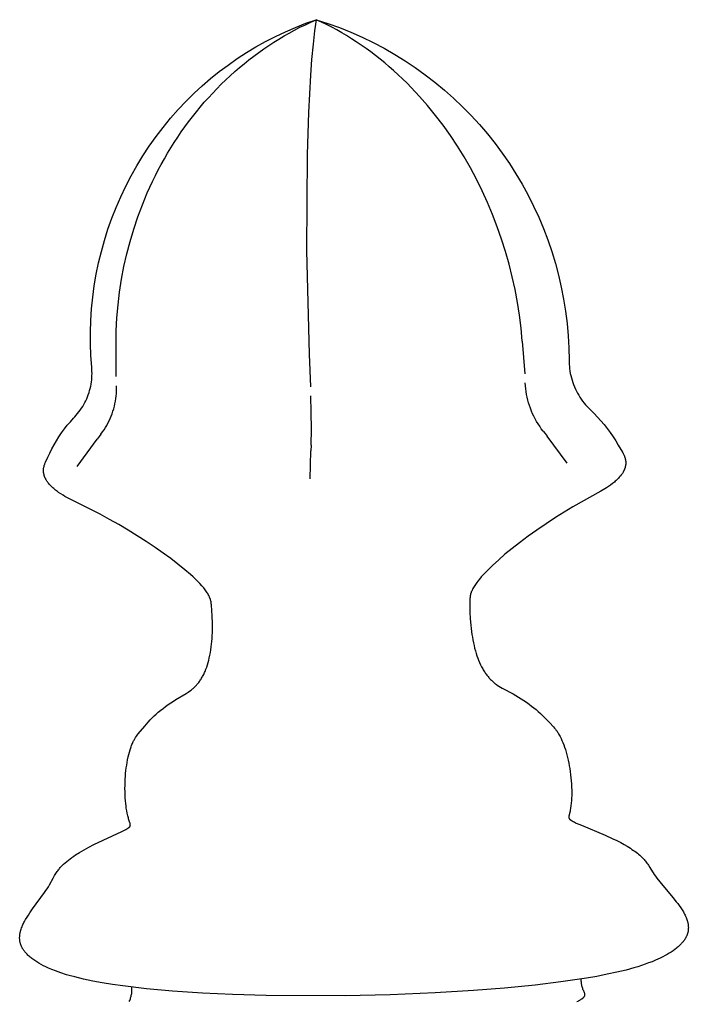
# Model space of a CAD drawing. Header units: millimetres. Extents: x -1519 to 3497, y -297 to 3208.
# Drawn here: x -815.8 to -743.7, y 1035.4 to 1141.3 of the extents above; entities that cross this region are included whole.
import ezdxf

# ---------------------------------------------------------------- set-up
doc = ezdxf.new("R2010")
doc.units = ezdxf.units.MM
doc.header["$MEASUREMENT"] = 0
doc.layers.add('Utwórz2D linie widoczne', color=7, linetype='Continuous', true_color=0x000000)

msp = doc.modelspace()

# ---------------------------------------------------------------- linework, layer by layer
at = {"layer": 'Utwórz2D linie widoczne'}
for p, q in [((-785.03, 1140.73), (-784.45, 1141.01)), ((-784.98, 1140.88), (-783.85, 1141.27)), ((-784.45, 1141.01), (-783.85, 1141.27)), ((-783.85, 1141.27), (-784.04, 1140.05)), ((-783.85, 1141.27), (-782.59, 1140.87)), ((-783.29, 1141.01), (-783.85, 1141.27)), ((-782.74, 1140.74), (-783.29, 1141.01)), ((-788.26, 1139.46), (-787.18, 1139.97)), ((-787.18, 1139.97), (-786.09, 1140.44)), ((-786.76, 1139.83), (-786.19, 1140.15)), ((-786.19, 1140.15), (-785.61, 1140.45)), ((-786.09, 1140.44), (-784.98, 1140.88)), ((-785.61, 1140.45), (-785.03, 1140.73)), ((-784.04, 1140.05), (-784.2, 1138.63)), ((-782.19, 1140.46), (-782.74, 1140.74)), ((-782.59, 1140.87), (-781.35, 1140.41)), ((-781.65, 1140.17), (-782.19, 1140.46)), ((-781.11, 1139.86), (-781.65, 1140.17)), ((-781.35, 1140.41), (-780.12, 1139.92)), ((-780.12, 1139.92), (-778.91, 1139.39)), ((-790.36, 1138.33), (-789.32, 1138.91)), ((-789.32, 1138.91), (-788.26, 1139.46)), ((-788.43, 1138.84), (-787.88, 1139.18)), ((-787.88, 1139.18), (-787.32, 1139.51)), ((-787.32, 1139.51), (-786.76, 1139.83)), ((-780.58, 1139.55), (-781.11, 1139.86)), ((-780.06, 1139.22), (-780.58, 1139.55)), ((-779.54, 1138.89), (-780.06, 1139.22)), ((-779.01, 1138.53), (-779.54, 1138.89)), ((-778.91, 1139.39), (-777.72, 1138.81)), ((-791.39, 1137.72), (-790.36, 1138.33)), ((-790.06, 1137.73), (-789.52, 1138.11)), ((-789.52, 1138.11), (-788.98, 1138.48)), ((-788.98, 1138.48), (-788.43, 1138.84)), ((-784.2, 1138.63), (-784.36, 1136.96)), ((-778.49, 1138.17), (-779.01, 1138.53)), ((-777.97, 1137.79), (-778.49, 1138.17)), ((-777.72, 1138.81), (-776.55, 1138.19)), ((-776.55, 1138.19), (-775.4, 1137.53)), ((-793.36, 1136.38), (-792.39, 1137.07)), ((-792.39, 1137.07), (-791.39, 1137.72)), ((-791.62, 1136.52), (-791.11, 1136.93)), ((-791.11, 1136.93), (-790.58, 1137.33)), ((-790.58, 1137.33), (-790.06, 1137.73)), ((-784.36, 1136.96), (-784.49, 1135.28)), ((-777.47, 1137.41), (-777.97, 1137.79)), ((-776.96, 1137.01), (-777.47, 1137.41)), ((-776.47, 1136.61), (-776.96, 1137.01)), ((-775.4, 1137.53), (-774.28, 1136.84)), ((-774.28, 1136.84), (-773.18, 1136.1)), ((-794.32, 1135.67), (-793.36, 1136.38)), ((-792.62, 1135.67), (-792.13, 1136.1)), ((-792.13, 1136.1), (-791.62, 1136.52)), ((-775.99, 1136.2), (-776.47, 1136.61)), ((-775.51, 1135.78), (-775.99, 1136.2)), ((-775.02, 1135.33), (-775.51, 1135.78)), ((-773.18, 1136.1), (-772.1, 1135.33)), ((-796.15, 1134.14), (-795.25, 1134.92)), ((-795.25, 1134.92), (-794.32, 1135.67)), ((-794.09, 1134.3), (-793.61, 1134.77)), ((-793.61, 1134.77), (-793.12, 1135.22)), ((-793.12, 1135.22), (-792.62, 1135.67)), ((-784.49, 1135.28), (-784.7, 1131.28)), ((-774.54, 1134.88), (-775.02, 1135.33)), ((-774.07, 1134.42), (-774.54, 1134.88)), ((-772.1, 1135.33), (-771.06, 1134.52)), ((-797.03, 1133.33), (-796.15, 1134.14)), ((-795.02, 1133.35), (-794.56, 1133.83)), ((-794.56, 1133.83), (-794.09, 1134.3)), ((-773.61, 1133.95), (-774.07, 1134.42)), ((-772.71, 1132.99), (-773.61, 1133.95)), ((-771.06, 1134.52), (-770.04, 1133.68)), ((-770.04, 1133.68), (-769.05, 1132.8)), ((-797.87, 1132.49), (-797.03, 1133.33)), ((-795.92, 1132.36), (-795.47, 1132.86)), ((-795.47, 1132.86), (-795.02, 1133.35)), ((-771.85, 1132), (-772.71, 1132.99)), ((-769.05, 1132.8), (-768.09, 1131.89)), ((-799.56, 1130.64), (-798.74, 1131.58)), ((-798.74, 1131.58), (-797.87, 1132.49)), ((-796.78, 1131.33), (-796.35, 1131.85)), ((-796.35, 1131.85), (-795.92, 1132.36)), ((-770.99, 1130.95), (-771.85, 1132)), ((-768.09, 1131.89), (-767.16, 1130.94)), ((-800.36, 1129.66), (-799.56, 1130.64)), ((-797.62, 1130.26), (-797.2, 1130.79)), ((-797.2, 1130.79), (-796.78, 1131.33)), ((-784.7, 1131.28), (-784.85, 1126.73)), ((-770.17, 1129.88), (-770.99, 1130.95)), ((-767.16, 1130.94), (-766.27, 1129.97)), ((-801.12, 1128.67), (-800.36, 1129.66)), ((-798.41, 1129.16), (-798.02, 1129.71)), ((-798.02, 1129.71), (-797.62, 1130.26)), ((-769.39, 1128.78), (-770.17, 1129.88)), ((-766.27, 1129.97), (-765.41, 1128.96)), ((-801.85, 1127.64), (-801.12, 1128.67)), ((-799.16, 1128.03), (-798.79, 1128.6)), ((-798.79, 1128.6), (-798.41, 1129.16)), ((-768.64, 1127.65), (-769.39, 1128.78)), ((-765.41, 1128.96), (-764.58, 1127.93)), ((-802.54, 1126.59), (-801.85, 1127.64)), ((-799.88, 1126.87), (-799.52, 1127.46)), ((-799.52, 1127.46), (-799.16, 1128.03)), ((-767.91, 1126.47), (-768.64, 1127.65)), ((-764.58, 1127.93), (-763.8, 1126.86)), ((-803.19, 1125.52), (-802.54, 1126.59)), ((-800.56, 1125.67), (-800.22, 1126.27)), ((-800.22, 1126.27), (-799.88, 1126.87)), ((-784.85, 1126.73), (-784.89, 1116.39)), ((-767.23, 1125.28), (-767.91, 1126.47)), ((-763.8, 1126.86), (-763.04, 1125.77)), ((-803.81, 1124.43), (-803.19, 1125.52)), ((-800.88, 1125.07), (-800.56, 1125.67)), ((-766.58, 1124.06), (-767.23, 1125.28)), ((-763.04, 1125.77), (-762.33, 1124.66)), ((-804.39, 1123.31), (-803.81, 1124.43)), ((-801.5, 1123.84), (-801.19, 1124.46)), ((-801.19, 1124.46), (-800.88, 1125.07)), ((-765.96, 1122.82), (-766.58, 1124.06)), ((-762.33, 1124.66), (-761.65, 1123.52)), ((-804.93, 1122.18), (-804.39, 1123.31)), ((-802.07, 1122.59), (-801.79, 1123.22)), ((-801.79, 1123.22), (-801.5, 1123.84)), ((-761.65, 1123.52), (-761.02, 1122.36)), ((-805.43, 1121.03), (-804.93, 1122.18)), ((-802.6, 1121.31), (-802.34, 1121.95)), ((-802.34, 1121.95), (-802.07, 1122.59)), ((-765.38, 1121.55), (-765.96, 1122.82)), ((-761.02, 1122.36), (-760.42, 1121.18)), ((-805.89, 1119.86), (-805.43, 1121.03)), ((-803.09, 1120.01), (-802.6, 1121.31)), ((-764.84, 1120.25), (-765.38, 1121.55)), ((-760.42, 1121.18), (-759.87, 1119.98)), ((-806.31, 1118.67), (-805.89, 1119.86)), ((-803.53, 1118.69), (-803.09, 1120.01)), ((-764.34, 1118.94), (-764.84, 1120.25)), ((-759.87, 1119.98), (-759.36, 1118.76)), ((-763.87, 1117.62), (-764.34, 1118.94)), ((-759.36, 1118.76), (-758.89, 1117.52)), ((-806.69, 1117.48), (-806.31, 1118.67)), ((-803.93, 1117.36), (-803.53, 1118.69)), ((-807.02, 1116.27), (-806.69, 1117.48)), ((-804.28, 1116.01), (-803.93, 1117.36)), ((-763.45, 1116.28), (-763.87, 1117.62)), ((-758.89, 1117.52), (-758.46, 1116.27)), ((-807.32, 1115.05), (-807.02, 1116.27)), ((-804.58, 1114.65), (-804.28, 1116.01)), ((-784.89, 1116.39), (-784.62, 1105.22)), ((-763.07, 1114.92), (-763.45, 1116.28)), ((-758.46, 1116.27), (-758.07, 1115)), ((-807.57, 1113.82), (-807.32, 1115.05)), ((-804.84, 1113.28), (-804.58, 1114.65)), ((-762.73, 1113.55), (-763.07, 1114.92)), ((-758.07, 1115), (-757.73, 1113.73)), ((-807.78, 1112.58), (-807.57, 1113.82)), ((-762.43, 1112.18), (-762.73, 1113.55)), ((-757.73, 1113.73), (-757.44, 1112.44)), ((-807.95, 1111.34), (-807.78, 1112.58)), ((-805.06, 1111.9), (-804.84, 1113.28)), ((-757.44, 1112.44), (-757.19, 1111.14)), ((-805.22, 1110.51), (-805.06, 1111.9)), ((-762.17, 1110.79), (-762.43, 1112.18)), ((-808.08, 1110.09), (-807.95, 1111.34)), ((-805.34, 1109.11), (-805.22, 1110.51)), ((-761.95, 1109.4), (-762.17, 1110.79)), ((-757.19, 1111.14), (-756.98, 1109.83)), ((-808.16, 1108.83), (-808.08, 1110.09)), ((-761.78, 1108.01), (-761.95, 1109.4)), ((-756.98, 1109.83), (-756.82, 1108.52)), ((-808.19, 1107.58), (-808.16, 1108.83)), ((-805.41, 1107.71), (-805.34, 1109.11)), ((-756.82, 1108.52), (-756.7, 1107.2)), ((-808.19, 1106.32), (-808.19, 1107.58)), ((-805.43, 1106.31), (-805.41, 1107.71)), ((-761.65, 1106.6), (-761.78, 1108.01)), ((-756.7, 1107.2), (-756.63, 1105.88)), ((-808.14, 1105.07), (-808.19, 1106.32)), ((-805.41, 1102.79), (-805.43, 1106.31)), ((-761.65, 1106.6), (-761.38, 1103.08)), ((-808.05, 1103.81), (-808.14, 1105.07)), ((-784.62, 1105.22), (-784.48, 1101.68)), ((-756.63, 1105.88), (-756.6, 1104.55)), ((-756.6, 1104.55), (-756.6, 1104.33)), ((-756.6, 1104.33), (-756.59, 1104.1)), ((-756.59, 1104.1), (-756.57, 1103.87)), ((-808.03, 1103.59), (-808.05, 1103.81)), ((-808.04, 1102.68), (-808.03, 1102.92)), ((-808.03, 1103.37), (-808.03, 1103.59)), ((-808.02, 1103.14), (-808.03, 1103.37)), ((-808.03, 1102.92), (-808.02, 1103.14)), ((-756.57, 1103.87), (-756.55, 1103.65)), ((-756.55, 1103.65), (-756.51, 1103.39)), ((-756.51, 1103.39), (-756.47, 1103.14)), ((-756.47, 1103.14), (-756.41, 1102.89)), ((-756.41, 1102.89), (-756.35, 1102.65)), ((-808.17, 1101.75), (-808.13, 1101.98)), ((-808.13, 1101.98), (-808.09, 1102.21)), ((-808.09, 1102.21), (-808.06, 1102.45)), ((-808.06, 1102.45), (-808.04, 1102.68)), ((-761.3, 1101.79), (-761.32, 1102.1)), ((-756.35, 1102.65), (-756.28, 1102.4)), ((-756.28, 1102.4), (-756.2, 1102.16)), ((-756.2, 1102.16), (-756.12, 1101.92)), ((-756.12, 1101.92), (-756.02, 1101.68)), ((-808.51, 1100.62), (-808.43, 1100.84)), ((-808.43, 1100.84), (-808.35, 1101.07)), ((-808.35, 1101.07), (-808.28, 1101.29)), ((-808.28, 1101.29), (-808.22, 1101.52)), ((-808.22, 1101.52), (-808.17, 1101.75)), ((-805.43, 1100.69), (-805.4, 1100.97)), ((-805.4, 1100.97), (-805.39, 1101.25)), ((-805.38, 1101.53), (-805.39, 1101.81)), ((-805.39, 1101.25), (-805.38, 1101.53)), ((-761.27, 1101.48), (-761.3, 1101.79)), ((-761.23, 1101.17), (-761.27, 1101.48)), ((-761.18, 1100.87), (-761.23, 1101.17)), ((-761.12, 1100.56), (-761.18, 1100.87)), ((-756.02, 1101.68), (-755.92, 1101.45)), ((-755.92, 1101.45), (-755.81, 1101.22)), ((-755.81, 1101.22), (-755.69, 1101)), ((-755.69, 1101), (-755.56, 1100.78)), ((-755.56, 1100.78), (-755.43, 1100.56)), ((-809.03, 1099.57), (-808.91, 1099.77)), ((-808.91, 1099.77), (-808.8, 1099.98)), ((-808.8, 1099.98), (-808.7, 1100.19)), ((-808.7, 1100.19), (-808.6, 1100.41)), ((-808.6, 1100.41), (-808.51, 1100.62)), ((-805.62, 1099.59), (-805.56, 1099.87)), ((-805.56, 1099.87), (-805.5, 1100.14)), ((-805.5, 1100.14), (-805.46, 1100.42)), ((-805.46, 1100.42), (-805.43, 1100.69)), ((-784.39, 1098.93), (-784.44, 1100.7)), ((-761.04, 1100.26), (-761.12, 1100.56)), ((-760.96, 1099.96), (-761.04, 1100.26)), ((-760.87, 1099.66), (-760.96, 1099.96)), ((-755.43, 1100.56), (-755.29, 1100.35)), ((-755.29, 1100.35), (-755.14, 1100.14)), ((-755.14, 1100.14), (-754.98, 1099.94)), ((-754.98, 1099.94), (-754.82, 1099.74)), ((-754.82, 1099.74), (-754.65, 1099.55)), ((-809.73, 1098.62), (-809.58, 1098.8)), ((-809.58, 1098.8), (-809.43, 1098.99)), ((-809.43, 1098.99), (-809.29, 1099.18)), ((-809.29, 1099.18), (-809.16, 1099.37)), ((-809.16, 1099.37), (-809.03, 1099.57)), ((-805.96, 1098.53), (-805.86, 1098.79)), ((-805.86, 1098.79), (-805.77, 1099.06)), ((-805.77, 1099.06), (-805.69, 1099.33)), ((-805.69, 1099.33), (-805.62, 1099.59)), ((-784.38, 1097.16), (-784.39, 1098.93)), ((-760.76, 1099.37), (-760.87, 1099.66)), ((-760.65, 1099.07), (-760.76, 1099.37)), ((-760.53, 1098.79), (-760.65, 1099.07)), ((-760.4, 1098.51), (-760.53, 1098.79)), ((-754.65, 1099.55), (-754.47, 1099.37)), ((-754.47, 1099.37), (-754.29, 1099.19)), ((-754.29, 1099.19), (-753.91, 1098.81)), ((-753.91, 1098.81), (-753.53, 1098.43)), ((-810.69, 1097.54), (-810.36, 1097.93)), ((-810.36, 1097.93), (-810.02, 1098.31)), ((-810.02, 1098.31), (-809.89, 1098.45)), ((-809.89, 1098.45), (-809.73, 1098.62)), ((-806.44, 1097.53), (-806.31, 1097.77)), ((-806.31, 1097.77), (-806.18, 1098.02)), ((-806.18, 1098.02), (-806.06, 1098.28)), ((-806.06, 1098.28), (-805.96, 1098.53)), ((-760.25, 1098.23), (-760.4, 1098.51)), ((-760.1, 1097.96), (-760.25, 1098.23)), ((-759.94, 1097.69), (-760.1, 1097.96)), ((-759.77, 1097.43), (-759.94, 1097.69)), ((-753.53, 1098.43), (-753.17, 1098.03)), ((-753.17, 1098.03), (-752.82, 1097.61)), ((-752.82, 1097.61), (-752.49, 1097.19)), ((-811.59, 1096.31), (-811.3, 1096.73)), ((-811.3, 1096.73), (-811, 1097.14)), ((-811, 1097.14), (-810.69, 1097.54)), ((-807.06, 1096.6), (-807.27, 1096.32)), ((-807.06, 1096.6), (-806.89, 1096.82)), ((-806.89, 1096.82), (-806.73, 1097.05)), ((-806.73, 1097.05), (-806.58, 1097.29)), ((-806.58, 1097.29), (-806.44, 1097.53)), ((-784.41, 1095.38), (-784.38, 1097.16)), ((-759.6, 1097.17), (-759.77, 1097.43)), ((-759.41, 1096.92), (-759.6, 1097.17)), ((-759.41, 1096.92), (-759.19, 1096.64)), ((-759.19, 1096.64), (-758.98, 1096.36)), ((-752.49, 1097.19), (-752.17, 1096.76)), ((-752.17, 1096.76), (-751.86, 1096.31)), ((-812.12, 1095.45), (-811.86, 1095.88)), ((-811.86, 1095.88), (-811.59, 1096.31)), ((-808.55, 1094.56), (-807.48, 1096.03)), ((-807.27, 1096.32), (-807.48, 1096.03)), ((-756.81, 1093.47), (-758.98, 1096.36)), ((-751.86, 1096.31), (-751.57, 1095.86)), ((-751.57, 1095.86), (-751.3, 1095.39)), ((-812.8, 1094.09), (-812.59, 1094.55)), ((-812.59, 1094.55), (-812.36, 1095)), ((-812.36, 1095), (-812.12, 1095.45)), ((-809.64, 1093.11), (-808.55, 1094.56)), ((-784.52, 1091.75), (-784.43, 1094.79)), ((-784.41, 1095.38), (-784.43, 1094.79)), ((-751.3, 1095.39), (-750.86, 1094.66)), ((-750.86, 1094.66), (-750.82, 1094.59)), ((-750.82, 1094.59), (-750.78, 1094.51)), ((-750.78, 1094.51), (-750.74, 1094.44)), ((-750.74, 1094.44), (-750.7, 1094.37)), ((-813.15, 1093.29), (-813.12, 1093.36)), ((-813.12, 1093.36), (-813.1, 1093.42)), ((-813.1, 1093.42), (-813.07, 1093.49)), ((-813.07, 1093.49), (-813.04, 1093.56)), ((-813.04, 1093.56), (-812.8, 1094.09)), ((-750.7, 1094.37), (-750.67, 1094.3)), ((-750.67, 1094.3), (-750.64, 1094.23)), ((-750.64, 1094.23), (-750.62, 1094.16)), ((-750.62, 1094.16), (-750.59, 1094.08)), ((-750.59, 1094.08), (-750.57, 1094.01)), ((-750.57, 1094.01), (-750.55, 1093.94)), ((-750.55, 1093.94), (-750.54, 1093.91)), ((-750.54, 1093.91), (-750.54, 1093.88)), ((-750.54, 1093.88), (-750.53, 1093.84)), ((-750.53, 1093.84), (-750.52, 1093.81)), ((-750.52, 1093.81), (-750.52, 1093.77)), ((-750.52, 1093.77), (-750.51, 1093.74)), ((-750.51, 1093.74), (-750.51, 1093.7)), ((-750.51, 1093.7), (-750.5, 1093.67)), ((-750.5, 1093.67), (-750.5, 1093.64)), ((-750.5, 1093.64), (-750.5, 1093.6)), ((-750.5, 1093.6), (-750.5, 1093.57)), ((-750.5, 1093.57), (-750.5, 1093.53)), ((-750.5, 1093.53), (-750.49, 1093.49)), ((-750.49, 1093.49), (-750.5, 1093.45)), ((-750.5, 1093.45), (-750.5, 1093.41)), ((-750.5, 1093.41), (-750.5, 1093.37)), ((-750.5, 1093.37), (-750.5, 1093.33)), ((-813.26, 1092.67), (-813.25, 1092.73)), ((-813.25, 1092.61), (-813.26, 1092.67)), ((-813.25, 1092.79), (-813.24, 1092.85)), ((-813.25, 1092.73), (-813.25, 1092.79)), ((-813.25, 1092.55), (-813.25, 1092.61)), ((-813.25, 1092.51), (-813.25, 1092.55)), ((-813.25, 1092.46), (-813.25, 1092.51)), ((-813.24, 1092.42), (-813.25, 1092.46)), ((-813.24, 1092.91), (-813.23, 1092.98)), ((-813.24, 1092.85), (-813.24, 1092.91)), ((-813.23, 1092.38), (-813.24, 1092.42)), ((-813.23, 1092.98), (-813.21, 1093.04)), ((-813.23, 1092.34), (-813.23, 1092.38)), ((-813.22, 1092.3), (-813.23, 1092.34)), ((-813.21, 1092.26), (-813.22, 1092.3)), ((-813.21, 1093.04), (-813.2, 1093.1)), ((-813.2, 1093.1), (-813.18, 1093.17)), ((-813.18, 1093.17), (-813.17, 1093.23)), ((-813.17, 1093.23), (-813.15, 1093.29)), ((-750.86, 1092.35), (-750.91, 1092.28)), ((-750.81, 1092.43), (-750.86, 1092.35)), ((-750.77, 1092.5), (-750.81, 1092.43)), ((-750.73, 1092.58), (-750.77, 1092.5)), ((-750.71, 1092.62), (-750.73, 1092.58)), ((-750.69, 1092.66), (-750.71, 1092.62)), ((-750.67, 1092.7), (-750.69, 1092.66)), ((-750.66, 1092.73), (-750.67, 1092.7)), ((-750.64, 1092.77), (-750.66, 1092.73)), ((-750.62, 1092.81), (-750.64, 1092.77)), ((-750.61, 1092.85), (-750.62, 1092.81)), ((-750.6, 1092.89), (-750.61, 1092.85)), ((-750.58, 1092.93), (-750.6, 1092.89)), ((-750.57, 1092.97), (-750.58, 1092.93)), ((-750.56, 1093.01), (-750.57, 1092.97)), ((-750.55, 1093.05), (-750.56, 1093.01)), ((-750.54, 1093.09), (-750.55, 1093.05)), ((-750.53, 1093.13), (-750.54, 1093.09)), ((-750.52, 1093.17), (-750.53, 1093.13)), ((-750.51, 1093.25), (-750.52, 1093.21)), ((-750.52, 1093.21), (-750.52, 1093.17)), ((-750.5, 1093.33), (-750.51, 1093.29)), ((-750.51, 1093.29), (-750.51, 1093.25)), ((-813.2, 1092.22), (-813.21, 1092.26)), ((-813.19, 1092.18), (-813.2, 1092.22)), ((-813.18, 1092.14), (-813.19, 1092.18)), ((-813.17, 1092.1), (-813.18, 1092.14)), ((-813.16, 1092.06), (-813.17, 1092.1)), ((-813.14, 1092.02), (-813.16, 1092.06)), ((-813.13, 1091.98), (-813.14, 1092.02)), ((-813.11, 1091.94), (-813.13, 1091.98)), ((-813.1, 1091.91), (-813.11, 1091.94)), ((-813.08, 1091.87), (-813.1, 1091.91)), ((-813.06, 1091.83), (-813.08, 1091.87)), ((-813.04, 1091.79), (-813.06, 1091.83)), ((-813.02, 1091.75), (-813.04, 1091.79)), ((-813, 1091.71), (-813.02, 1091.75)), ((-812.98, 1091.67), (-813, 1091.71)), ((-812.94, 1091.6), (-812.98, 1091.67)), ((-812.89, 1091.52), (-812.94, 1091.6)), ((-812.84, 1091.45), (-812.89, 1091.52)), ((-812.78, 1091.37), (-812.84, 1091.45)), ((-812.73, 1091.3), (-812.78, 1091.37)), ((-812.66, 1091.21), (-812.73, 1091.3)), ((-751.93, 1091.26), (-752.14, 1091.09)), ((-751.82, 1091.34), (-751.93, 1091.26)), ((-751.72, 1091.42), (-751.82, 1091.34)), ((-751.62, 1091.5), (-751.72, 1091.42)), ((-751.53, 1091.59), (-751.62, 1091.5)), ((-751.44, 1091.67), (-751.53, 1091.59)), ((-751.35, 1091.75), (-751.44, 1091.67)), ((-751.27, 1091.84), (-751.35, 1091.75)), ((-751.19, 1091.93), (-751.27, 1091.84)), ((-751.12, 1092.01), (-751.19, 1091.93)), ((-751.04, 1092.1), (-751.12, 1092.01)), ((-750.98, 1092.19), (-751.04, 1092.1)), ((-750.91, 1092.28), (-750.98, 1092.19)), ((-812.58, 1091.13), (-812.66, 1091.21)), ((-812.5, 1091.04), (-812.58, 1091.13)), ((-812.42, 1090.96), (-812.5, 1091.04)), ((-812.33, 1090.87), (-812.42, 1090.96)), ((-812.24, 1090.79), (-812.33, 1090.87)), ((-812.15, 1090.71), (-812.24, 1090.79)), ((-812.05, 1090.63), (-812.15, 1090.71)), ((-811.95, 1090.55), (-812.05, 1090.63)), ((-811.84, 1090.47), (-811.95, 1090.55)), ((-811.74, 1090.39), (-811.84, 1090.47)), ((-811.63, 1090.31), (-811.74, 1090.39)), ((-811.39, 1090.16), (-811.63, 1090.31)), ((-753.18, 1090.43), (-756.19, 1088.75)), ((-752.76, 1090.68), (-753.18, 1090.43)), ((-752.56, 1090.81), (-752.76, 1090.68)), ((-752.37, 1090.93), (-752.56, 1090.81)), ((-752.14, 1091.09), (-752.37, 1090.93)), ((-811.15, 1090), (-811.39, 1090.16)), ((-810.95, 1089.88), (-811.15, 1090)), ((-810.74, 1089.76), (-810.95, 1089.88)), ((-810.3, 1089.53), (-810.74, 1089.76)), ((-807.14, 1087.94), (-810.3, 1089.53)), ((-757.12, 1088.19), (-758.07, 1087.6)), ((-756.19, 1088.75), (-757.12, 1088.19)), ((-806.13, 1087.39), (-807.14, 1087.94)), ((-805.13, 1086.83), (-806.13, 1087.39)), ((-758.07, 1087.6), (-759.07, 1086.93)), ((-804.14, 1086.24), (-805.13, 1086.83)), ((-802.18, 1085), (-804.14, 1086.24)), ((-760.07, 1086.25), (-761.01, 1085.57)), ((-759.07, 1086.93), (-760.07, 1086.25)), ((-801.21, 1084.35), (-802.18, 1085)), ((-761.01, 1085.57), (-761.95, 1084.87)), ((-800.36, 1083.77), (-801.21, 1084.35)), ((-762.74, 1084.26), (-763.51, 1083.63)), ((-761.95, 1084.87), (-762.74, 1084.26)), ((-799.53, 1083.17), (-800.36, 1083.77)), ((-798.77, 1082.58), (-799.53, 1083.17)), ((-764.19, 1083.04), (-764.85, 1082.44)), ((-763.51, 1083.63), (-764.19, 1083.04)), ((-798.02, 1081.97), (-798.77, 1082.58)), ((-797.41, 1081.45), (-798.02, 1081.97)), ((-765.37, 1081.93), (-765.62, 1081.68)), ((-764.85, 1082.44), (-765.37, 1081.93)), ((-797.12, 1081.19), (-797.41, 1081.45)), ((-796.83, 1080.91), (-797.12, 1081.19)), ((-796.61, 1080.69), (-796.83, 1080.91)), ((-796.4, 1080.47), (-796.61, 1080.69)), ((-766.45, 1080.72), (-766.54, 1080.6)), ((-766.26, 1080.96), (-766.45, 1080.72)), ((-766.07, 1081.19), (-766.26, 1080.96)), ((-765.86, 1081.41), (-766.07, 1081.19)), ((-765.62, 1081.68), (-765.86, 1081.41)), ((-796.19, 1080.24), (-796.4, 1080.47)), ((-796.09, 1080.12), (-796.19, 1080.24)), ((-795.99, 1080), (-796.09, 1080.12)), ((-795.91, 1079.9), (-795.99, 1080)), ((-795.82, 1079.79), (-795.91, 1079.9)), ((-795.75, 1079.68), (-795.82, 1079.79)), ((-795.67, 1079.57), (-795.75, 1079.68)), ((-767.1, 1079.66), (-767.14, 1079.58)), ((-767.06, 1079.76), (-767.1, 1079.66)), ((-767.01, 1079.85), (-767.06, 1079.76)), ((-766.96, 1079.95), (-767.01, 1079.85)), ((-766.91, 1080.04), (-766.96, 1079.95)), ((-766.84, 1080.15), (-766.91, 1080.04)), ((-766.77, 1080.26), (-766.84, 1080.15)), ((-766.7, 1080.37), (-766.77, 1080.26)), ((-766.63, 1080.48), (-766.7, 1080.37)), ((-766.54, 1080.6), (-766.63, 1080.48)), ((-795.61, 1079.48), (-795.67, 1079.57)), ((-795.55, 1079.39), (-795.61, 1079.48)), ((-795.5, 1079.29), (-795.55, 1079.39)), ((-795.45, 1079.2), (-795.5, 1079.29)), ((-795.41, 1079.12), (-795.45, 1079.2)), ((-795.37, 1079.03), (-795.41, 1079.12)), ((-795.35, 1078.99), (-795.37, 1079.03)), ((-795.33, 1078.95), (-795.35, 1078.99)), ((-795.32, 1078.91), (-795.33, 1078.95)), ((-795.3, 1078.87), (-795.32, 1078.91)), ((-795.29, 1078.82), (-795.3, 1078.87)), ((-795.27, 1078.78), (-795.29, 1078.82)), ((-795.26, 1078.73), (-795.27, 1078.78)), ((-795.25, 1078.69), (-795.26, 1078.73)), ((-795.23, 1078.6), (-795.25, 1078.69)), ((-795.2, 1078.5), (-795.23, 1078.6)), ((-767.3, 1078.75), (-767.31, 1078.64)), ((-767.31, 1078.64), (-767.31, 1078.54)), ((-767.31, 1078.54), (-767.31, 1078.09)), ((-767.28, 1078.96), (-767.3, 1078.85)), ((-767.3, 1078.85), (-767.3, 1078.75)), ((-767.27, 1079.05), (-767.28, 1078.96)), ((-767.26, 1079.14), (-767.27, 1079.1)), ((-767.27, 1079.1), (-767.27, 1079.05)), ((-767.25, 1079.19), (-767.26, 1079.14)), ((-767.24, 1079.23), (-767.25, 1079.19)), ((-767.23, 1079.28), (-767.24, 1079.23)), ((-767.22, 1079.32), (-767.23, 1079.28)), ((-767.21, 1079.37), (-767.22, 1079.32)), ((-767.19, 1079.41), (-767.21, 1079.37)), ((-767.18, 1079.45), (-767.19, 1079.41)), ((-767.17, 1079.49), (-767.18, 1079.45)), ((-767.15, 1079.53), (-767.17, 1079.49)), ((-767.14, 1079.58), (-767.15, 1079.53)), ((-795.19, 1078.4), (-795.2, 1078.5)), ((-795.17, 1078.29), (-795.19, 1078.4)), ((-795.16, 1078.19), (-795.17, 1078.29)), ((-795.14, 1078.08), (-795.16, 1078.19)), ((-795.11, 1077.64), (-795.14, 1078.08)), ((-795.07, 1076.94), (-795.11, 1077.64)), ((-767.31, 1078.09), (-767.29, 1077.38)), ((-795.04, 1076.24), (-795.07, 1076.94)), ((-767.29, 1077.38), (-767.25, 1076.66)), ((-767.25, 1076.66), (-767.2, 1075.98)), ((-795.05, 1075.19), (-795.04, 1075.54)), ((-795.04, 1075.54), (-795.04, 1076.24)), ((-767.2, 1075.98), (-767.16, 1075.64)), ((-767.16, 1075.64), (-767.12, 1075.3)), ((-795.11, 1074.24), (-795.08, 1074.54)), ((-795.08, 1074.54), (-795.06, 1074.84)), ((-795.06, 1074.84), (-795.05, 1075.19)), ((-767.12, 1075.3), (-767.08, 1075)), ((-767.08, 1075), (-767.03, 1074.7)), ((-767.03, 1074.7), (-766.97, 1074.4)), ((-766.97, 1074.4), (-766.91, 1074.1)), ((-795.26, 1073.04), (-795.21, 1073.34)), ((-795.21, 1073.34), (-795.17, 1073.64)), ((-795.17, 1073.64), (-795.14, 1073.94)), ((-795.14, 1073.94), (-795.11, 1074.24)), ((-766.91, 1074.1), (-766.85, 1073.81)), ((-766.85, 1073.81), (-766.78, 1073.52)), ((-766.78, 1073.52), (-766.7, 1073.24)), ((-795.51, 1071.96), (-795.44, 1072.2)), ((-795.44, 1072.2), (-795.38, 1072.45)), ((-795.38, 1072.45), (-795.32, 1072.74)), ((-795.32, 1072.74), (-795.26, 1073.04)), ((-766.7, 1073.24), (-766.61, 1072.95)), ((-766.61, 1072.95), (-766.53, 1072.7)), ((-766.53, 1072.7), (-766.44, 1072.45)), ((-766.44, 1072.45), (-766.35, 1072.21)), ((-766.35, 1072.21), (-766.25, 1071.96)), ((-795.84, 1071.01), (-795.75, 1071.24)), ((-795.75, 1071.24), (-795.66, 1071.47)), ((-795.66, 1071.47), (-795.58, 1071.71)), ((-795.58, 1071.71), (-795.51, 1071.96)), ((-766.25, 1071.96), (-766.14, 1071.73)), ((-766.14, 1071.73), (-766.03, 1071.51)), ((-766.03, 1071.51), (-765.97, 1071.39)), ((-765.97, 1071.39), (-765.91, 1071.28)), ((-765.91, 1071.28), (-765.85, 1071.17)), ((-765.85, 1071.17), (-765.78, 1071.06)), ((-796.39, 1069.99), (-796.33, 1070.08)), ((-796.33, 1070.08), (-796.27, 1070.18)), ((-796.27, 1070.18), (-796.21, 1070.27)), ((-796.21, 1070.27), (-796.16, 1070.37)), ((-796.16, 1070.37), (-796.1, 1070.46)), ((-796.1, 1070.46), (-796.05, 1070.56)), ((-796.05, 1070.56), (-795.99, 1070.67)), ((-795.99, 1070.67), (-795.94, 1070.78)), ((-795.94, 1070.78), (-795.89, 1070.9)), ((-795.89, 1070.9), (-795.84, 1071.01)), ((-765.78, 1071.06), (-765.72, 1070.97)), ((-765.72, 1070.97), (-765.66, 1070.88)), ((-765.66, 1070.88), (-765.6, 1070.79)), ((-765.6, 1070.79), (-765.54, 1070.7)), ((-765.54, 1070.7), (-765.47, 1070.61)), ((-765.47, 1070.61), (-765.4, 1070.52)), ((-765.4, 1070.52), (-765.34, 1070.44)), ((-765.34, 1070.44), (-765.26, 1070.35)), ((-765.26, 1070.35), (-765.2, 1070.27)), ((-765.2, 1070.27), (-765.13, 1070.2)), ((-765.13, 1070.2), (-765.06, 1070.12)), ((-765.06, 1070.12), (-764.98, 1070.05)), ((-797.34, 1068.99), (-797.27, 1069.05)), ((-797.27, 1069.05), (-797.19, 1069.11)), ((-797.19, 1069.11), (-797.12, 1069.17)), ((-797.12, 1069.17), (-797.05, 1069.23)), ((-797.05, 1069.23), (-796.98, 1069.3)), ((-796.98, 1069.3), (-796.91, 1069.37)), ((-796.91, 1069.37), (-796.84, 1069.44)), ((-796.84, 1069.44), (-796.77, 1069.51)), ((-796.77, 1069.51), (-796.71, 1069.58)), ((-796.71, 1069.58), (-796.64, 1069.66)), ((-796.64, 1069.66), (-796.58, 1069.74)), ((-796.58, 1069.74), (-796.52, 1069.81)), ((-796.52, 1069.81), (-796.45, 1069.9)), ((-796.45, 1069.9), (-796.39, 1069.99)), ((-764.98, 1070.05), (-764.91, 1069.98)), ((-764.91, 1069.98), (-764.83, 1069.91)), ((-764.83, 1069.91), (-764.75, 1069.84)), ((-764.75, 1069.84), (-764.67, 1069.77)), ((-764.67, 1069.77), (-764.6, 1069.71)), ((-764.6, 1069.71), (-764.52, 1069.66)), ((-764.52, 1069.66), (-764.44, 1069.6)), ((-764.44, 1069.6), (-764.36, 1069.54)), ((-764.36, 1069.54), (-764.19, 1069.43)), ((-764.19, 1069.43), (-764.01, 1069.32)), ((-764.01, 1069.32), (-763.81, 1069.21)), ((-763.81, 1069.21), (-762.64, 1068.58)), ((-799.26, 1067.8), (-798.98, 1067.98)), ((-798.98, 1067.98), (-797.87, 1068.64)), ((-797.87, 1068.64), (-797.67, 1068.76)), ((-797.67, 1068.76), (-797.51, 1068.88)), ((-797.51, 1068.88), (-797.34, 1068.99)), ((-762.64, 1068.58), (-762.33, 1068.4)), ((-762.33, 1068.4), (-762.04, 1068.23)), ((-762.04, 1068.23), (-761.76, 1068.05)), ((-761.76, 1068.05), (-761.47, 1067.87)), ((-800.62, 1066.82), (-800.36, 1067.02)), ((-800.36, 1067.02), (-800.09, 1067.23)), ((-800.09, 1067.23), (-799.82, 1067.42)), ((-799.82, 1067.42), (-799.54, 1067.61)), ((-799.54, 1067.61), (-799.26, 1067.8)), ((-761.47, 1067.87), (-761.19, 1067.68)), ((-761.19, 1067.68), (-760.91, 1067.48)), ((-760.91, 1067.48), (-760.64, 1067.27)), ((-760.64, 1067.27), (-760.4, 1067.08)), ((-760.4, 1067.08), (-760.16, 1066.89)), ((-801.75, 1065.77), (-801.54, 1065.99)), ((-801.54, 1065.99), (-801.32, 1066.2)), ((-801.32, 1066.2), (-801.1, 1066.4)), ((-801.1, 1066.4), (-800.88, 1066.6)), ((-800.88, 1066.6), (-800.62, 1066.82)), ((-760.16, 1066.89), (-759.93, 1066.68)), ((-759.93, 1066.68), (-759.7, 1066.48)), ((-759.7, 1066.48), (-759.48, 1066.26)), ((-759.48, 1066.26), (-759.26, 1066.04)), ((-759.26, 1066.04), (-758.72, 1065.48)), ((-803.05, 1064.26), (-802.35, 1065.11)), ((-802.35, 1065.11), (-802.16, 1065.32)), ((-802.16, 1065.32), (-801.96, 1065.55)), ((-801.96, 1065.55), (-801.75, 1065.77)), ((-758.72, 1065.48), (-758.28, 1065.02)), ((-758.28, 1065.02), (-758.18, 1064.89)), ((-758.18, 1064.89), (-758.07, 1064.77)), ((-803.45, 1063.68), (-803.4, 1063.76)), ((-803.4, 1063.76), (-803.37, 1063.82)), ((-803.37, 1063.82), (-803.33, 1063.88)), ((-803.33, 1063.88), (-803.24, 1064.01)), ((-803.24, 1064.01), (-803.15, 1064.14)), ((-803.15, 1064.14), (-803.05, 1064.26)), ((-758.07, 1064.77), (-757.98, 1064.65)), ((-757.98, 1064.65), (-757.93, 1064.59)), ((-757.93, 1064.59), (-757.89, 1064.53)), ((-757.89, 1064.53), (-757.84, 1064.45)), ((-757.84, 1064.45), (-757.79, 1064.37)), ((-757.79, 1064.37), (-757.74, 1064.29)), ((-757.74, 1064.29), (-757.69, 1064.21)), ((-757.69, 1064.21), (-757.63, 1064.11)), ((-757.63, 1064.11), (-757.58, 1064)), ((-757.58, 1064), (-757.52, 1063.9)), ((-757.52, 1063.9), (-757.47, 1063.79)), ((-757.47, 1063.79), (-757.42, 1063.68)), ((-803.93, 1062.54), (-803.85, 1062.78)), ((-803.85, 1062.78), (-803.81, 1062.89)), ((-803.81, 1062.89), (-803.76, 1063.01)), ((-803.76, 1063.01), (-803.72, 1063.12)), ((-803.72, 1063.12), (-803.67, 1063.23)), ((-803.67, 1063.23), (-803.63, 1063.33)), ((-803.63, 1063.33), (-803.58, 1063.44)), ((-803.58, 1063.44), (-803.54, 1063.52)), ((-803.54, 1063.52), (-803.49, 1063.6)), ((-803.49, 1063.6), (-803.45, 1063.68)), ((-757.42, 1063.68), (-757.37, 1063.56)), ((-757.37, 1063.56), (-757.27, 1063.33)), ((-757.27, 1063.33), (-757.18, 1063.09)), ((-757.18, 1063.09), (-757.09, 1062.85)), ((-757.09, 1062.85), (-757, 1062.57)), ((-804.19, 1061.49), (-804.13, 1061.78)), ((-804.13, 1061.78), (-804.06, 1062.06)), ((-804.06, 1062.06), (-804, 1062.3)), ((-804, 1062.3), (-803.93, 1062.54)), ((-757, 1062.57), (-756.92, 1062.29)), ((-756.92, 1062.29), (-756.84, 1062)), ((-756.84, 1062), (-756.77, 1061.71)), ((-756.77, 1061.71), (-756.7, 1061.42)), ((-804.37, 1060.31), (-804.33, 1060.61)), ((-804.33, 1060.61), (-804.29, 1060.91)), ((-804.29, 1060.91), (-804.24, 1061.2)), ((-804.24, 1061.2), (-804.19, 1061.49)), ((-756.7, 1061.42), (-756.64, 1061.12)), ((-756.64, 1061.12), (-756.58, 1060.82)), ((-756.58, 1060.82), (-756.53, 1060.53)), ((-804.45, 1059.38), (-804.43, 1059.71)), ((-804.43, 1059.71), (-804.4, 1060.01)), ((-804.4, 1060.01), (-804.37, 1060.31)), ((-756.53, 1060.53), (-756.48, 1060.2)), ((-756.48, 1060.2), (-756.44, 1059.87)), ((-756.44, 1059.87), (-756.4, 1059.54)), ((-756.4, 1059.54), (-756.37, 1059.2)), ((-804.48, 1058.38), (-804.47, 1058.72)), ((-804.47, 1059.05), (-804.45, 1059.38)), ((-804.47, 1058.72), (-804.47, 1059.05)), ((-756.37, 1059.2), (-756.35, 1058.87)), ((-756.35, 1058.87), (-756.33, 1058.54)), ((-756.33, 1058.54), (-756.32, 1058.21)), ((-804.47, 1058.05), (-804.48, 1058.38)), ((-804.46, 1057.72), (-804.47, 1058.05)), ((-804.45, 1057.39), (-804.46, 1057.72)), ((-804.42, 1057.05), (-804.45, 1057.39)), ((-756.32, 1057.61), (-756.33, 1057.34)), ((-756.32, 1058.21), (-756.32, 1057.88)), ((-756.32, 1057.88), (-756.32, 1057.61)), ((-804.39, 1056.78), (-804.42, 1057.05)), ((-804.36, 1056.51), (-804.39, 1056.78)), ((-804.33, 1056.25), (-804.36, 1056.51)), ((-756.4, 1056.53), (-756.44, 1056.26)), ((-756.37, 1056.8), (-756.4, 1056.53)), ((-756.35, 1057.07), (-756.37, 1056.8)), ((-756.33, 1057.34), (-756.35, 1057.07)), ((-804.28, 1055.98), (-804.33, 1056.25)), ((-804.23, 1055.71), (-804.28, 1055.98)), ((-804.17, 1055.44), (-804.23, 1055.71)), ((-804.11, 1055.22), (-804.17, 1055.44)), ((-756.62, 1055.4), (-756.63, 1055.38)), ((-756.63, 1055.38), (-756.63, 1055.35)), ((-756.63, 1055.35), (-756.63, 1055.33)), ((-756.63, 1055.33), (-756.63, 1055.32)), ((-756.63, 1055.32), (-756.63, 1055.31)), ((-756.63, 1055.31), (-756.63, 1055.3)), ((-756.63, 1055.3), (-756.63, 1055.29)), ((-756.63, 1055.29), (-756.63, 1055.28)), ((-756.63, 1055.28), (-756.63, 1055.27)), ((-756.63, 1055.27), (-756.63, 1055.26)), ((-756.63, 1055.26), (-756.63, 1055.25)), ((-756.63, 1055.25), (-756.62, 1055.24)), ((-756.61, 1055.48), (-756.62, 1055.44)), ((-756.62, 1055.44), (-756.62, 1055.42)), ((-756.62, 1055.42), (-756.62, 1055.4)), ((-756.6, 1055.54), (-756.61, 1055.48)), ((-756.5, 1055.93), (-756.6, 1055.54)), ((-756.48, 1056.04), (-756.5, 1055.93)), ((-756.44, 1056.26), (-756.48, 1056.04)), ((-804.08, 1055.11), (-804.11, 1055.22)), ((-803.94, 1054.69), (-804.08, 1055.11)), ((-804.03, 1054.19), (-804.02, 1054.2)), ((-804.02, 1054.2), (-804, 1054.21)), ((-804, 1054.21), (-803.99, 1054.22)), ((-803.99, 1054.22), (-803.98, 1054.23)), ((-803.98, 1054.23), (-803.97, 1054.24)), ((-803.97, 1054.25), (-803.96, 1054.26)), ((-803.97, 1054.24), (-803.97, 1054.25)), ((-803.96, 1054.26), (-803.95, 1054.27)), ((-803.96, 1054.26), (-803.96, 1054.26)), ((-803.95, 1054.27), (-803.95, 1054.28)), ((-803.95, 1054.28), (-803.94, 1054.28)), ((-803.95, 1054.27), (-803.95, 1054.27)), ((-803.93, 1054.66), (-803.94, 1054.69)), ((-803.94, 1054.29), (-803.93, 1054.3)), ((-803.94, 1054.28), (-803.94, 1054.29)), ((-803.92, 1054.63), (-803.93, 1054.66)), ((-803.93, 1054.31), (-803.92, 1054.32)), ((-803.93, 1054.3), (-803.93, 1054.31)), ((-803.93, 1054.3), (-803.93, 1054.3)), ((-803.92, 1054.61), (-803.92, 1054.63)), ((-803.91, 1054.59), (-803.92, 1054.61)), ((-803.92, 1054.33), (-803.91, 1054.34)), ((-803.92, 1054.32), (-803.92, 1054.33)), ((-803.92, 1054.33), (-803.92, 1054.33)), ((-803.91, 1054.57), (-803.91, 1054.59)), ((-803.9, 1054.55), (-803.91, 1054.57)), ((-803.91, 1054.36), (-803.9, 1054.37)), ((-803.91, 1054.35), (-803.91, 1054.36)), ((-803.91, 1054.34), (-803.91, 1054.35)), ((-803.9, 1054.54), (-803.9, 1054.55)), ((-803.9, 1054.52), (-803.9, 1054.54)), ((-803.9, 1054.51), (-803.9, 1054.52)), ((-803.9, 1054.5), (-803.9, 1054.51)), ((-803.9, 1054.48), (-803.9, 1054.5)), ((-803.89, 1054.47), (-803.9, 1054.48)), ((-803.9, 1054.43), (-803.89, 1054.45)), ((-803.9, 1054.42), (-803.9, 1054.43)), ((-803.9, 1054.41), (-803.9, 1054.42)), ((-803.9, 1054.4), (-803.9, 1054.41)), ((-803.9, 1054.39), (-803.9, 1054.4)), ((-803.9, 1054.38), (-803.9, 1054.39)), ((-803.9, 1054.37), (-803.9, 1054.38)), ((-803.89, 1054.46), (-803.89, 1054.47)), ((-803.89, 1054.45), (-803.89, 1054.46)), ((-756.62, 1055.24), (-756.62, 1055.24)), ((-756.62, 1055.24), (-756.62, 1055.23)), ((-756.62, 1055.23), (-756.62, 1055.22)), ((-756.62, 1055.22), (-756.62, 1055.21)), ((-756.62, 1055.21), (-756.61, 1055.2)), ((-756.61, 1055.2), (-756.61, 1055.19)), ((-756.61, 1055.19), (-756.61, 1055.18)), ((-756.61, 1055.18), (-756.61, 1055.17)), ((-756.61, 1055.17), (-756.6, 1055.16)), ((-756.6, 1055.16), (-756.6, 1055.16)), ((-756.6, 1055.16), (-756.59, 1055.15)), ((-756.59, 1055.15), (-756.59, 1055.14)), ((-756.59, 1055.14), (-756.59, 1055.13)), ((-756.59, 1055.13), (-756.58, 1055.12)), ((-756.58, 1055.12), (-756.58, 1055.12)), ((-756.58, 1055.12), (-756.57, 1055.11)), ((-756.57, 1055.11), (-756.57, 1055.1)), ((-756.57, 1055.1), (-756.56, 1055.1)), ((-756.56, 1055.1), (-756.56, 1055.09)), ((-756.56, 1055.09), (-756.55, 1055.08)), ((-756.55, 1055.08), (-756.55, 1055.08)), ((-756.55, 1055.08), (-756.54, 1055.07)), ((-756.54, 1055.07), (-756.54, 1055.06)), ((-756.54, 1055.06), (-756.53, 1055.06)), ((-756.53, 1055.06), (-756.52, 1055.05)), ((-756.52, 1055.05), (-756.51, 1055.04)), ((-756.51, 1055.04), (-756.5, 1055.03)), ((-756.5, 1055.03), (-756.49, 1055.02)), ((-756.49, 1055.02), (-756.48, 1055.01)), ((-756.48, 1055.01), (-756.45, 1054.99)), ((-756.45, 1054.99), (-756.43, 1054.98)), ((-756.43, 1054.98), (-756.39, 1054.95)), ((-756.39, 1054.95), (-756.35, 1054.93)), ((-756.35, 1054.93), (-756.28, 1054.88)), ((-756.28, 1054.88), (-756.17, 1054.82)), ((-756.17, 1054.82), (-756.06, 1054.77)), ((-756.06, 1054.77), (-755.83, 1054.66)), ((-755.83, 1054.66), (-755.28, 1054.43)), ((-755.28, 1054.43), (-752.71, 1053.36)), ((-807.82, 1052.33), (-804.82, 1053.73)), ((-804.82, 1053.73), (-804.53, 1053.88)), ((-804.53, 1053.88), (-804.39, 1053.96)), ((-804.39, 1053.96), (-804.28, 1054.02)), ((-804.28, 1054.02), (-804.19, 1054.07)), ((-804.19, 1054.07), (-804.15, 1054.1)), ((-804.15, 1054.1), (-804.12, 1054.12)), ((-804.12, 1054.12), (-804.09, 1054.14)), ((-804.09, 1054.14), (-804.07, 1054.16)), ((-804.07, 1054.16), (-804.05, 1054.17)), ((-804.05, 1054.17), (-804.03, 1054.19)), ((-752.71, 1053.36), (-751.87, 1052.97)), ((-808.36, 1052.06), (-807.82, 1052.33)), ((-751.87, 1052.97), (-751.45, 1052.77)), ((-751.45, 1052.77), (-751.04, 1052.56)), ((-751.04, 1052.56), (-750.68, 1052.36)), ((-750.68, 1052.36), (-750.33, 1052.15)), ((-750.33, 1052.15), (-749.99, 1051.94)), ((-810.19, 1050.95), (-810, 1051.09)), ((-810, 1051.09), (-809.8, 1051.22)), ((-809.8, 1051.22), (-809.38, 1051.48)), ((-809.38, 1051.48), (-808.88, 1051.77)), ((-808.88, 1051.77), (-808.36, 1052.06)), ((-749.99, 1051.94), (-749.82, 1051.82)), ((-749.82, 1051.82), (-749.65, 1051.71)), ((-749.65, 1051.71), (-749.51, 1051.61)), ((-749.51, 1051.61), (-749.38, 1051.51)), ((-749.38, 1051.51), (-749.24, 1051.4)), ((-749.24, 1051.4), (-749.11, 1051.29)), ((-749.11, 1051.29), (-748.99, 1051.19)), ((-748.99, 1051.19), (-748.88, 1051.08)), ((-748.88, 1051.08), (-748.76, 1050.98)), ((-811.39, 1049.92), (-811.31, 1050)), ((-811.31, 1050), (-811.24, 1050.08)), ((-811.24, 1050.08), (-811.17, 1050.15)), ((-811.17, 1050.15), (-811.09, 1050.23)), ((-811.09, 1050.23), (-810.93, 1050.37)), ((-810.93, 1050.37), (-810.75, 1050.52)), ((-810.75, 1050.52), (-810.57, 1050.67)), ((-810.57, 1050.67), (-810.39, 1050.81)), ((-810.39, 1050.81), (-810.19, 1050.95)), ((-748.76, 1050.98), (-748.65, 1050.86)), ((-748.65, 1050.86), (-748.58, 1050.79)), ((-748.58, 1050.79), (-748.51, 1050.71)), ((-748.51, 1050.71), (-748.44, 1050.62)), ((-748.44, 1050.62), (-748.36, 1050.53)), ((-748.36, 1050.53), (-748.28, 1050.43)), ((-748.28, 1050.43), (-748.21, 1050.32)), ((-748.21, 1050.32), (-748.13, 1050.21)), ((-748.13, 1050.21), (-748.05, 1050.1)), ((-748.05, 1050.1), (-747.89, 1049.85)), ((-812.21, 1048.73), (-812.06, 1048.99)), ((-812.06, 1048.99), (-811.99, 1049.1)), ((-811.99, 1049.1), (-811.92, 1049.21)), ((-811.92, 1049.21), (-811.85, 1049.32)), ((-811.85, 1049.32), (-811.79, 1049.42)), ((-811.79, 1049.42), (-811.72, 1049.52)), ((-811.72, 1049.52), (-811.65, 1049.61)), ((-811.65, 1049.61), (-811.58, 1049.69)), ((-811.58, 1049.69), (-811.52, 1049.77)), ((-811.52, 1049.77), (-811.45, 1049.85)), ((-811.45, 1049.85), (-811.39, 1049.92)), ((-747.89, 1049.85), (-747.43, 1049.12)), ((-747.43, 1049.12), (-747.29, 1048.93)), ((-747.29, 1048.93), (-747.15, 1048.73)), ((-812.72, 1047.79), (-812.61, 1047.99)), ((-812.61, 1047.99), (-812.21, 1048.73)), ((-747.15, 1048.73), (-746.83, 1048.32)), ((-746.83, 1048.32), (-745.4, 1046.62)), ((-814.43, 1045.4), (-813.13, 1047.17)), ((-813.13, 1047.17), (-812.99, 1047.38)), ((-812.99, 1047.38), (-812.85, 1047.58)), ((-812.85, 1047.58), (-812.72, 1047.79)), ((-745.4, 1046.62), (-745.05, 1046.18)), ((-745.05, 1046.18), (-744.89, 1045.97)), ((-744.89, 1045.97), (-744.73, 1045.75)), ((-744.73, 1045.75), (-744.56, 1045.52)), ((-815.03, 1044.51), (-814.89, 1044.74)), ((-814.89, 1044.74), (-814.74, 1044.96)), ((-814.74, 1044.96), (-814.43, 1045.4)), ((-744.56, 1045.52), (-744.42, 1045.29)), ((-744.42, 1045.29), (-744.35, 1045.18)), ((-744.35, 1045.18), (-744.28, 1045.07)), ((-744.28, 1045.07), (-744.22, 1044.96)), ((-744.22, 1044.96), (-744.16, 1044.85)), ((-744.16, 1044.85), (-744.1, 1044.73)), ((-744.1, 1044.73), (-744.04, 1044.61)), ((-815.52, 1043.6), (-815.47, 1043.71)), ((-815.47, 1043.71), (-815.42, 1043.82)), ((-815.42, 1043.82), (-815.36, 1043.93)), ((-815.36, 1043.93), (-815.31, 1044.04)), ((-815.31, 1044.04), (-815.18, 1044.27)), ((-815.18, 1044.27), (-815.03, 1044.51)), ((-744.04, 1044.61), (-743.99, 1044.49)), ((-743.99, 1044.49), (-743.95, 1044.37)), ((-743.95, 1044.37), (-743.9, 1044.26)), ((-743.9, 1044.26), (-743.87, 1044.15)), ((-743.87, 1044.15), (-743.85, 1044.09)), ((-743.85, 1044.09), (-743.84, 1044.04)), ((-743.84, 1044.04), (-743.82, 1043.99)), ((-743.82, 1043.99), (-743.81, 1043.93)), ((-743.81, 1043.93), (-743.79, 1043.85)), ((-743.79, 1043.85), (-743.78, 1043.78)), ((-743.78, 1043.78), (-743.77, 1043.7)), ((-743.77, 1043.7), (-743.76, 1043.63)), ((-743.76, 1043.63), (-743.75, 1043.56)), ((-815.82, 1042.51), (-815.81, 1042.58)), ((-815.81, 1042.58), (-815.8, 1042.66)), ((-815.8, 1042.66), (-815.79, 1042.72)), ((-815.79, 1042.72), (-815.78, 1042.77)), ((-815.78, 1042.77), (-815.77, 1042.83)), ((-815.77, 1042.83), (-815.76, 1042.88)), ((-815.76, 1042.88), (-815.75, 1042.94)), ((-815.75, 1042.94), (-815.73, 1042.99)), ((-815.73, 1042.99), (-815.7, 1043.11)), ((-815.7, 1043.11), (-815.66, 1043.23)), ((-815.66, 1043.23), (-815.62, 1043.35)), ((-815.62, 1043.35), (-815.57, 1043.47)), ((-815.57, 1043.47), (-815.52, 1043.6)), ((-743.9, 1042.55), (-743.92, 1042.5)), ((-743.88, 1042.6), (-743.9, 1042.55)), ((-743.86, 1042.66), (-743.88, 1042.6)), ((-743.84, 1042.71), (-743.86, 1042.66)), ((-743.83, 1042.77), (-743.84, 1042.71)), ((-743.81, 1042.82), (-743.83, 1042.77)), ((-743.8, 1042.88), (-743.81, 1042.82)), ((-743.78, 1042.95), (-743.8, 1042.88)), ((-743.77, 1043.01), (-743.78, 1042.95)), ((-743.76, 1043.07), (-743.77, 1043.01)), ((-743.75, 1043.21), (-743.76, 1043.14)), ((-743.76, 1043.14), (-743.76, 1043.07)), ((-743.75, 1043.56), (-743.75, 1043.48)), ((-743.75, 1043.48), (-743.74, 1043.41)), ((-743.74, 1043.34), (-743.75, 1043.27)), ((-743.75, 1043.27), (-743.75, 1043.21)), ((-743.74, 1043.41), (-743.74, 1043.34)), ((-815.83, 1042.36), (-815.82, 1042.43)), ((-815.83, 1042.28), (-815.83, 1042.36)), ((-815.83, 1042.21), (-815.83, 1042.28)), ((-815.82, 1042.14), (-815.83, 1042.21)), ((-815.82, 1042.43), (-815.82, 1042.51)), ((-815.82, 1042.07), (-815.82, 1042.14)), ((-815.81, 1042), (-815.82, 1042.07)), ((-815.8, 1041.93), (-815.81, 1042)), ((-815.79, 1041.87), (-815.8, 1041.93)), ((-815.78, 1041.8), (-815.79, 1041.87)), ((-815.76, 1041.74), (-815.78, 1041.8)), ((-815.74, 1041.67), (-815.76, 1041.74)), ((-815.73, 1041.61), (-815.74, 1041.67)), ((-815.71, 1041.55), (-815.73, 1041.61)), ((-815.69, 1041.5), (-815.71, 1041.55)), ((-815.66, 1041.44), (-815.69, 1041.5)), ((-744.62, 1041.53), (-744.69, 1041.46)), ((-744.55, 1041.59), (-744.62, 1041.53)), ((-744.49, 1041.66), (-744.55, 1041.59)), ((-744.43, 1041.73), (-744.49, 1041.66)), ((-744.37, 1041.8), (-744.43, 1041.73)), ((-744.31, 1041.86), (-744.37, 1041.8)), ((-744.26, 1041.93), (-744.31, 1041.86)), ((-744.21, 1042), (-744.26, 1041.93)), ((-744.17, 1042.05), (-744.21, 1042)), ((-744.14, 1042.1), (-744.17, 1042.05)), ((-744.11, 1042.15), (-744.14, 1042.1)), ((-744.08, 1042.19), (-744.11, 1042.15)), ((-744.05, 1042.24), (-744.08, 1042.19)), ((-744.02, 1042.29), (-744.05, 1042.24)), ((-744, 1042.34), (-744.02, 1042.29)), ((-743.97, 1042.39), (-744, 1042.34)), ((-743.95, 1042.45), (-743.97, 1042.39)), ((-743.92, 1042.5), (-743.95, 1042.45)), ((-815.64, 1041.39), (-815.66, 1041.44)), ((-815.62, 1041.33), (-815.64, 1041.39)), ((-815.59, 1041.28), (-815.62, 1041.33)), ((-815.57, 1041.23), (-815.59, 1041.28)), ((-815.54, 1041.18), (-815.57, 1041.23)), ((-815.51, 1041.13), (-815.54, 1041.18)), ((-815.48, 1041.08), (-815.51, 1041.13)), ((-815.45, 1041.03), (-815.48, 1041.08)), ((-815.42, 1040.98), (-815.45, 1041.03)), ((-815.38, 1040.93), (-815.42, 1040.98)), ((-815.35, 1040.88), (-815.38, 1040.93)), ((-815.31, 1040.84), (-815.35, 1040.88)), ((-815.28, 1040.79), (-815.31, 1040.84)), ((-815.24, 1040.75), (-815.28, 1040.79)), ((-815.17, 1040.67), (-815.24, 1040.75)), ((-815.1, 1040.59), (-815.17, 1040.67)), ((-815.03, 1040.51), (-815.1, 1040.59)), ((-814.95, 1040.43), (-815.03, 1040.51)), ((-814.86, 1040.35), (-814.95, 1040.43)), ((-746.04, 1040.49), (-746.26, 1040.36)), ((-745.82, 1040.62), (-746.04, 1040.49)), ((-745.61, 1040.75), (-745.82, 1040.62)), ((-745.39, 1040.89), (-745.61, 1040.75)), ((-745.21, 1041.03), (-745.39, 1040.89)), ((-745.03, 1041.17), (-745.21, 1041.03)), ((-744.94, 1041.24), (-745.03, 1041.17)), ((-744.86, 1041.31), (-744.94, 1041.24)), ((-744.77, 1041.39), (-744.86, 1041.31)), ((-744.69, 1041.46), (-744.77, 1041.39)), ((-814.78, 1040.28), (-814.86, 1040.35)), ((-814.69, 1040.2), (-814.78, 1040.28)), ((-814.6, 1040.13), (-814.69, 1040.2)), ((-814.51, 1040.06), (-814.6, 1040.13)), ((-814.41, 1039.98), (-814.51, 1040.06)), ((-814.31, 1039.91), (-814.41, 1039.98)), ((-814.2, 1039.84), (-814.31, 1039.91)), ((-813.99, 1039.7), (-814.2, 1039.84)), ((-813.77, 1039.56), (-813.99, 1039.7)), ((-813.51, 1039.42), (-813.77, 1039.56)), ((-813.25, 1039.28), (-813.51, 1039.42)), ((-748.4, 1039.43), (-748.78, 1039.3)), ((-748.03, 1039.57), (-748.4, 1039.43)), ((-747.66, 1039.71), (-748.03, 1039.57)), ((-747.3, 1039.86), (-747.66, 1039.71)), ((-747.03, 1039.98), (-747.3, 1039.86)), ((-746.77, 1040.1), (-747.03, 1039.98)), ((-746.51, 1040.23), (-746.77, 1040.1)), ((-746.26, 1040.36), (-746.51, 1040.23)), ((-812.99, 1039.15), (-813.25, 1039.28)), ((-812.72, 1039.02), (-812.99, 1039.15)), ((-812.34, 1038.86), (-812.72, 1039.02)), ((-811.96, 1038.71), (-812.34, 1038.86)), ((-811.67, 1038.6), (-811.96, 1038.71)), ((-811.37, 1038.5), (-811.67, 1038.6)), ((-810.77, 1038.31), (-811.37, 1038.5)), ((-752.48, 1038.35), (-753.6, 1038.13)), ((-751.47, 1038.57), (-752.48, 1038.35)), ((-750.46, 1038.81), (-751.47, 1038.57)), ((-749.61, 1039.05), (-750.46, 1038.81)), ((-749.19, 1039.17), (-749.61, 1039.05)), ((-748.78, 1039.3), (-749.19, 1039.17)), ((-810.33, 1038.18), (-810.77, 1038.31)), ((-809.88, 1038.06), (-810.33, 1038.18)), ((-808.95, 1037.83), (-809.88, 1038.06)), ((-807.95, 1037.62), (-808.95, 1037.83)), ((-806.94, 1037.44), (-807.95, 1037.62)), ((-805.83, 1037.25), (-806.94, 1037.44)), ((-804.72, 1037.1), (-805.83, 1037.25)), ((-757.49, 1037.52), (-760.26, 1037.18)), ((-754.72, 1037.93), (-757.49, 1037.52)), ((-755.32, 1037.84), (-755.32, 1037.74)), ((-755.32, 1037.74), (-755.32, 1037.64)), ((-755.32, 1037.64), (-755.31, 1037.54)), ((-755.31, 1037.54), (-755.3, 1037.44)), ((-755.3, 1037.44), (-755.29, 1037.34)), ((-755.29, 1037.34), (-755.27, 1037.24)), ((-753.6, 1038.13), (-754.72, 1037.93)), ((-802.17, 1036.79), (-804.72, 1037.1)), ((-803.77, 1036.18), (-803.75, 1036.28)), ((-803.75, 1036.28), (-803.74, 1036.38)), ((-803.73, 1036.87), (-803.74, 1036.97)), ((-803.74, 1036.38), (-803.73, 1036.48)), ((-803.73, 1036.77), (-803.73, 1036.87)), ((-803.73, 1036.67), (-803.73, 1036.77)), ((-803.73, 1036.58), (-803.73, 1036.67)), ((-803.73, 1036.48), (-803.73, 1036.58)), ((-799.36, 1036.54), (-802.17, 1036.79)), ((-796.12, 1036.32), (-799.36, 1036.54)), ((-792.88, 1036.17), (-796.12, 1036.32)), ((-771.05, 1036.34), (-775.9, 1036.14)), ((-766.9, 1036.59), (-771.05, 1036.34)), ((-763.58, 1036.85), (-766.9, 1036.59)), ((-760.26, 1037.18), (-763.58, 1036.85)), ((-755.27, 1037.24), (-755.25, 1037.14)), ((-755.25, 1037.14), (-755.23, 1037.05)), ((-755.23, 1037.05), (-755.2, 1036.95)), ((-755.2, 1036.95), (-755.17, 1036.86)), ((-755.17, 1036.86), (-755.14, 1036.76)), ((-755.14, 1036.76), (-755.1, 1036.67)), ((-755.1, 1036.67), (-755.06, 1036.58)), ((-755.06, 1036.58), (-755.02, 1036.49)), ((-755.02, 1036.49), (-754.98, 1036.4)), ((-754.98, 1036.4), (-754.93, 1036.31)), ((-754.92, 1036.3), (-754.93, 1036.31)), ((-754.92, 1036.28), (-754.92, 1036.3)), ((-754.91, 1036.26), (-754.92, 1036.28)), ((-754.91, 1036.25), (-754.91, 1036.26)), ((-754.9, 1036.23), (-754.91, 1036.25)), ((-754.9, 1036.21), (-754.9, 1036.23)), ((-754.9, 1036.2), (-754.9, 1036.21)), ((-754.89, 1036.18), (-754.9, 1036.2)), ((-804.01, 1035.43), (-803.96, 1035.52)), ((-803.96, 1035.52), (-803.93, 1035.61)), ((-803.93, 1035.61), (-803.89, 1035.71)), ((-803.89, 1035.71), (-803.86, 1035.8)), ((-803.86, 1035.8), (-803.83, 1035.89)), ((-803.83, 1035.89), (-803.81, 1035.99)), ((-803.81, 1035.99), (-803.79, 1036.09)), ((-803.79, 1036.09), (-803.77, 1036.18)), ((-789.25, 1036.06), (-792.88, 1036.17)), ((-780.75, 1036.03), (-789.25, 1036.06)), ((-775.9, 1036.14), (-780.75, 1036.03)), ((-755.78, 1035.41), (-755.64, 1035.47)), ((-755.64, 1035.47), (-755.58, 1035.5)), ((-755.58, 1035.5), (-755.52, 1035.53)), ((-755.52, 1035.53), (-755.46, 1035.56)), ((-755.46, 1035.56), (-755.4, 1035.59)), ((-755.4, 1035.59), (-755.34, 1035.62)), ((-755.34, 1035.62), (-755.29, 1035.66)), ((-755.29, 1035.66), (-755.24, 1035.69)), ((-755.24, 1035.69), (-755.2, 1035.72)), ((-755.2, 1035.72), (-755.18, 1035.74)), ((-755.18, 1035.74), (-755.16, 1035.75)), ((-755.16, 1035.75), (-755.14, 1035.77)), ((-755.14, 1035.77), (-755.12, 1035.79)), ((-755.12, 1035.79), (-755.1, 1035.8)), ((-755.1, 1035.8), (-755.08, 1035.82)), ((-755.08, 1035.82), (-755.06, 1035.83)), ((-755.06, 1035.83), (-755.05, 1035.85)), ((-755.05, 1035.85), (-755.03, 1035.87)), ((-755.03, 1035.87), (-755.02, 1035.88)), ((-755.02, 1035.88), (-755, 1035.9)), ((-755, 1035.9), (-754.99, 1035.92)), ((-754.99, 1035.92), (-754.98, 1035.93)), ((-754.98, 1035.93), (-754.97, 1035.95)), ((-754.97, 1035.95), (-754.96, 1035.96)), ((-754.96, 1035.96), (-754.95, 1035.98)), ((-754.95, 1035.98), (-754.94, 1036)), ((-754.94, 1036), (-754.93, 1036.01)), ((-754.93, 1036.01), (-754.92, 1036.03)), ((-754.92, 1036.05), (-754.91, 1036.06)), ((-754.92, 1036.03), (-754.92, 1036.05)), ((-754.91, 1036.08), (-754.9, 1036.1)), ((-754.91, 1036.06), (-754.91, 1036.08)), ((-754.9, 1036.13), (-754.89, 1036.15)), ((-754.9, 1036.11), (-754.9, 1036.13)), ((-754.9, 1036.1), (-754.9, 1036.11)), ((-754.89, 1036.16), (-754.89, 1036.18)), ((-754.89, 1036.15), (-754.89, 1036.16))]:
    msp.add_line(p, q, dxfattribs=at)

doc.saveas('drawing.dxf')
